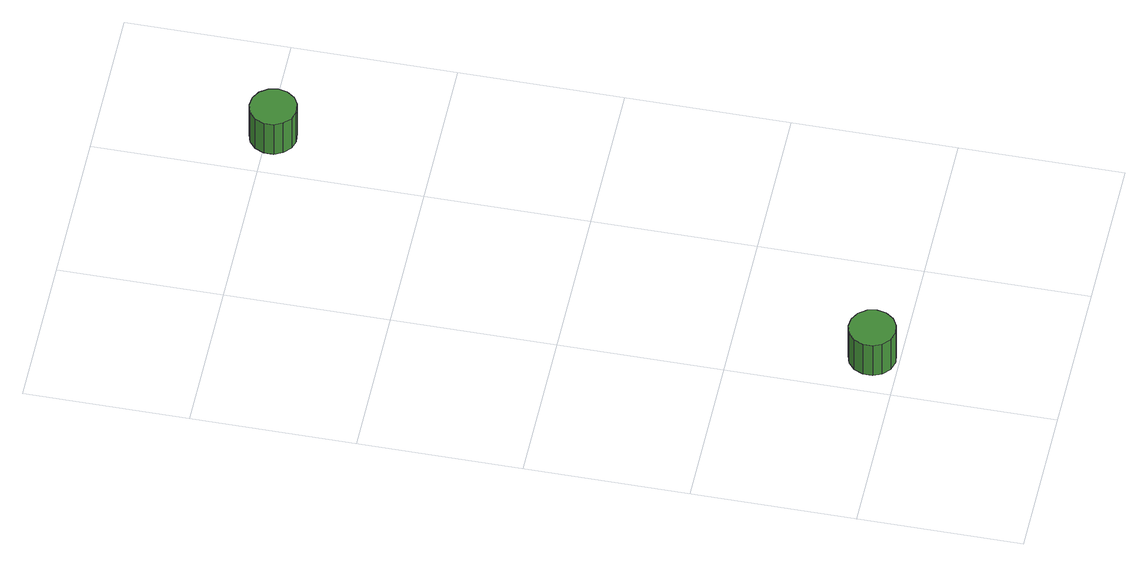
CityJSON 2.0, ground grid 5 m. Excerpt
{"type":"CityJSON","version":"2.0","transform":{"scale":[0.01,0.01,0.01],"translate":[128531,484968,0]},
"CityObjects":{
"tree1":{"type":"SolitaryVegetationObject","attributes":{"function":"something"},"geometry":[{"type":"MultiSurface","lod":"1","boundaries":[[[0,1,2,3,4,5,6,7,8,9,10,11,12,13,14]],[[15,16,17,18,19,20,21,22,23,24,25,26,27,28,29]],[[0,29,28,1]],[[1,28,27,2]],[[2,27,26,3]],[[3,26,25,4]],[[4,25,24,5]],[[5,24,23,6]],[[6,23,22,7]],[[7,22,21,8]],[[8,21,20,9]],[[9,20,19,10]],[[10,19,18,11]],[[11,18,17,12]],[[12,17,16,13]],[[13,16,15,14]],[[14,15,29,0]]]}]},
"tree2":{"type":"SolitaryVegetationObject","attributes":{"function":"something"},"geometry":[{"type":"MultiSurface","lod":"1","boundaries":[[[30,31,32,33,34,35,36,37,38,39,40,41,42,43,44]],[[45,46,47,48,49,50,51,52,53,54,55,56,57,58,59]],[[30,59,58,31]],[[31,58,57,32]],[[32,57,56,33]],[[33,56,55,34]],[[34,55,54,35]],[[35,54,53,36]],[[36,53,52,37]],[[37,52,51,38]],[[38,51,50,39]],[[39,50,49,40]],[[40,49,48,41]],[[41,48,47,42]],[[42,47,46,43]],[[43,46,45,44]],[[44,45,59,30]]]}]}
},
"vertices":[
[210,83,160],[204,112,160],[186,136,160],[160,151,160],[131,154,160],[102,145,160],[80,125,160],[68,98,160],[68,68,160],[80,41,160],[102,21,160],[131,12,160],[160,15,160],[186,30,160],[204,54,160],[204,54,31],[186,30,31],[160,15,31],[131,12,31],[102,21,31],[80,41,31],[68,68,31],[68,98,31],[80,125,31],[102,145,31],[131,154,31],[160,151,31],[186,136,31],[204,112,31],[210,83,31],
[670,1972,216],[663,2001,216],[646,2025,216],[620,2040,216],[590,2043,216],[562,2034,216],[540,2014,216],[528,1987,216],[528,1957,216],[540,1930,216],[562,1910,216],[590,1901,216],[620,1904,216],[646,1919,216],[663,1943,216],[663,1943,87],[646,1919,87],[620,1904,87],[590,1901,87],[562,1910,87],[540,1930,87],[528,1957,87],[528,1987,87],[540,2014,87],[562,2034,87],[590,2043,87],[620,2040,87],[646,2025,87],[663,2001,87],[670,1972,87]
]}
